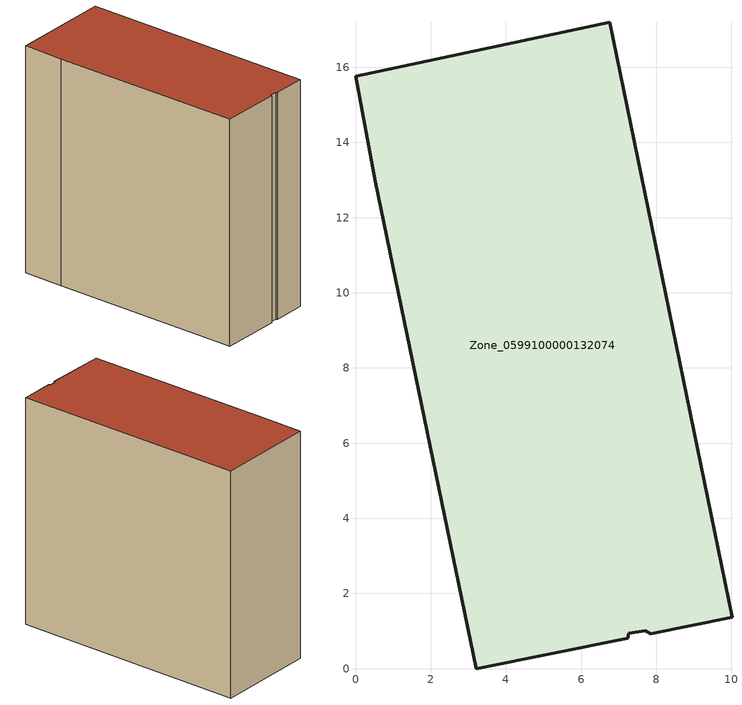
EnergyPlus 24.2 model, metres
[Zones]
Zone_0599100000132074
 floor ground (C_G): 0,15.77 6.77,17.2 10.02,1.37 7.85,0.93 7.71,1 7.27,0.94 7.24,0.81 3.22,0 0.52,12.96 z0
 wall outside (C_F): 3.22,0 7.24,0.81 7.27,0.94 7.71,1 7.85,0.93 10.02,1.37 6.77,17.2 0,15.77 0.52,12.96 3.22,0 z0:15.63
 roof outside (C_R): 7.71,1 7.85,0.93 10.02,1.37 6.77,17.2 0,15.77 0.52,12.96 3.22,0 7.24,0.81 7.27,0.94 z15.63
[BUILDING]
Pand.0599100000132074: North Axis=0; Terrain=City; Loads Convergence Tolerance Value=0.04; Temperature Convergence Tolerance Value=0.4; Solar Distribution=FullExterior; Maximum Number of Warmup Days=25; Minimum Number of Warmup Days=1
[Site:Location]
Rotterdam.The.Hague.AP_ZH_NLD Design_Conditions: Latitude=51.96; Longitude=4.45; Time Zone=1; Elevation=-4.5
[SITE:GROUNDTEMPERATURE:BUILDINGSURFACE]
18, 18, 18, 18, 18, 18, 18, 18, 18, 18, 18, 18
[MATERIAL] Thermal Absorptance=0.9; Solar Absorptance=0.7; Visible Absorptance=0.7
Name | Roughness | Thickness | Conductivity | Density | Specific Heat
G.TI.1946 | MediumSmooth | 0.15 | 1 | 540 | 1210
F.TI.1946 | Rough | 0.3 | 0.857143 | 1920 | 840
R.TI.1946 | MediumRough | 0.2 | 0.1 | 1500 | 1000
[CONSTRUCTION]
C_G: G.TI.1946
C_F: F.TI.1946
C_R: R.TI.1946
[ZONE]
Zone_0599100000132074: Type=1; Multiplier=1; Ceiling Height=Autocalculate; Volume=Autocalculate; Floor Area=autocalculate; Part of Total Floor Area=Yes
[ZONEINFILTRATION:DESIGNFLOWRATE]
Infil_Zone_0599100000132074: Zone or ZoneList or Space or SpaceList=Zone_0599100000132074; Schedule=AlwaysOn; Design Flow Rate Calculation Method=Flow/Area; Flow Rate per Floor Area=0.003; Constant Term Coefficient=1; Temperature Term Coefficient=0; Velocity Term Coefficient=0; Velocity Squared Term Coefficient=0
[HVACTEMPLATE:ZONE:IDEALLOADSAIRSYSTEM]
Zone_0599100000132074: Maximum Heating Supply Air Temperature=50; Minimum Cooling Supply Air Temperature=13; Maximum Heating Supply Air Humidity Ratio=0.0156; Minimum Cooling Supply Air Humidity Ratio=0.0077; Heating Limit=NoLimit; Cooling Limit=NoLimit; Dehumidification Control Type=ConstantSensibleHeatRatio; Cooling Sensible Heat Ratio=0.7; Dehumidification Setpoint=60; Humidification Control Type=None; Humidification Setpoint=30; Outdoor Air Method=None; Outdoor Air Flow Rate per Person=0.00944; Outdoor Air Flow Rate per Zone Floor Area=0; Outdoor Air Flow Rate per Zone=0; Demand Controlled Ventilation Type=None; Outdoor Air Economizer Type=NoEconomizer; Heat Recovery Type=None; Sensible Heat Recovery Effectiveness=0.7; Latent Heat Recovery Effectiveness=0.65
[ZONECONTROL:THERMOSTAT]
ThermostatControl_Zone_0599100000132074: Zone or ZoneList=Zone_0599100000132074; Control Type Schedule=DualSetpointControlType; Control 1=Thermostat_Zone_0599100000132074; Temperature Difference Between Cutout And Setpoint=0
[THERMOSTATSETPOINT:DUALSETPOINT]
Thermostat_Zone_0599100000132074: Heating Setpoint Temperature Schedule=HeatingSetpoint_Zone_0599100000132074; Cooling Setpoint Temperature Schedule=CoolingSetpoint_Zone_0599100000132074
[SCHEDULE:COMPACT]
HeatingSetpoint_Zone_0599100000132074: Through: 12/31, For: AllDays, Until: 24:00, 21
CoolingSetpoint_Zone_0599100000132074: Through: 12/31, For: AllDays, Until: 24:00, 24
DualSetpointControlType: Through: 12/31, For: AllDays, Until: 24:00, 4
AlwaysOn: Through: 12/31, For: AllDays, Until: 24:00, 1
